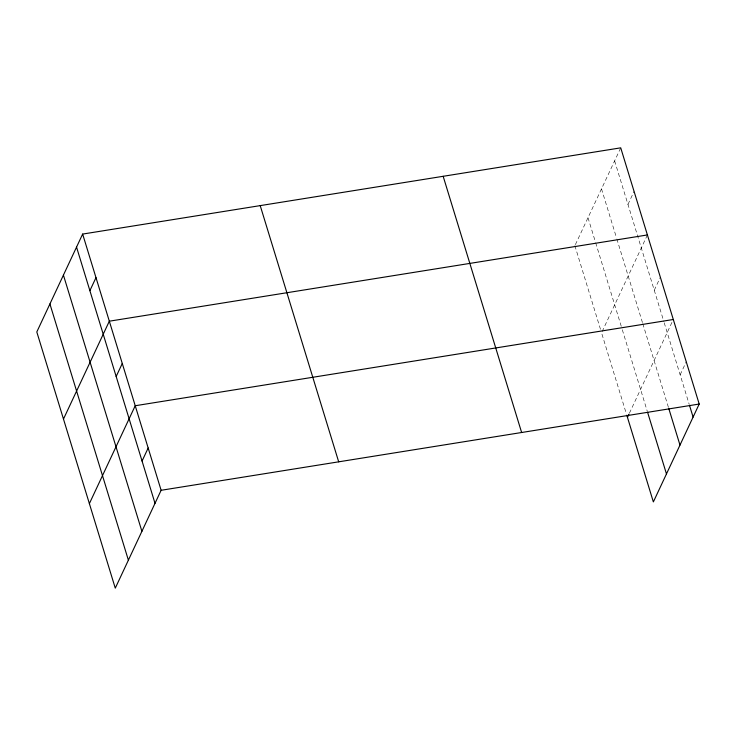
<?xml version="1.0" encoding="UTF-8"?>
<svg xmlns="http://www.w3.org/2000/svg" width="736" height="736" viewBox="0 0 736 736"><rect width="100%" height="100%" fill="white"/><g stroke="black" fill="none" stroke-linecap="round" stroke-linejoin="round"><path stroke-width="0.55" stroke-dasharray="3.68 2.76" d="M575.368 244.674L620.724 147.844M627.964 204.424L634.064 191.397M647.404 234.95L601.56 332.828L626.465 414.12M654.249 290.26L660.358 277.224M629.4 413.227L673.302 319.498M680.147 374.808L686.256 361.772M614.624 160.871L663.881 321.687M664.212 322.773L689.108 404.073M601.505 188.867L616.52 237.866M616.851 238.961L642.464 322.589M642.795 323.674L668.362 407.137M588 217.718L595.332 241.675M595.663 242.76L621.984 328.67M622.316 329.756L647.211 411.056M574.88 245.714L600.558 329.553"/><path stroke-width="1.1" d="M82.644 234.076L36.8 331.954L115.276 588.156L161.12 490.286L82.644 234.076L620.724 147.844L699.2 404.046L653.356 501.924L626.796 415.205M89.884 290.665L95.984 277.638M63.48 419.06L109.324 321.19L647.404 234.95M116.168 376.492L122.277 363.464M89.378 503.608L135.222 405.738L673.302 319.498M142.066 461.04L148.166 448.012M627.458 417.376L628.912 414.258M161.12 490.286L699.2 404.046M689.448 405.159L693.1 417.082M668.693 408.222L679.981 445.078M647.542 412.142L666.466 473.92M443.164 176.3L521.631 432.51M260.213 205.62L338.689 461.831M76.544 247.112L155.011 503.314M63.425 275.108L141.901 531.318M49.919 303.959L128.386 560.16"/></g></svg>
